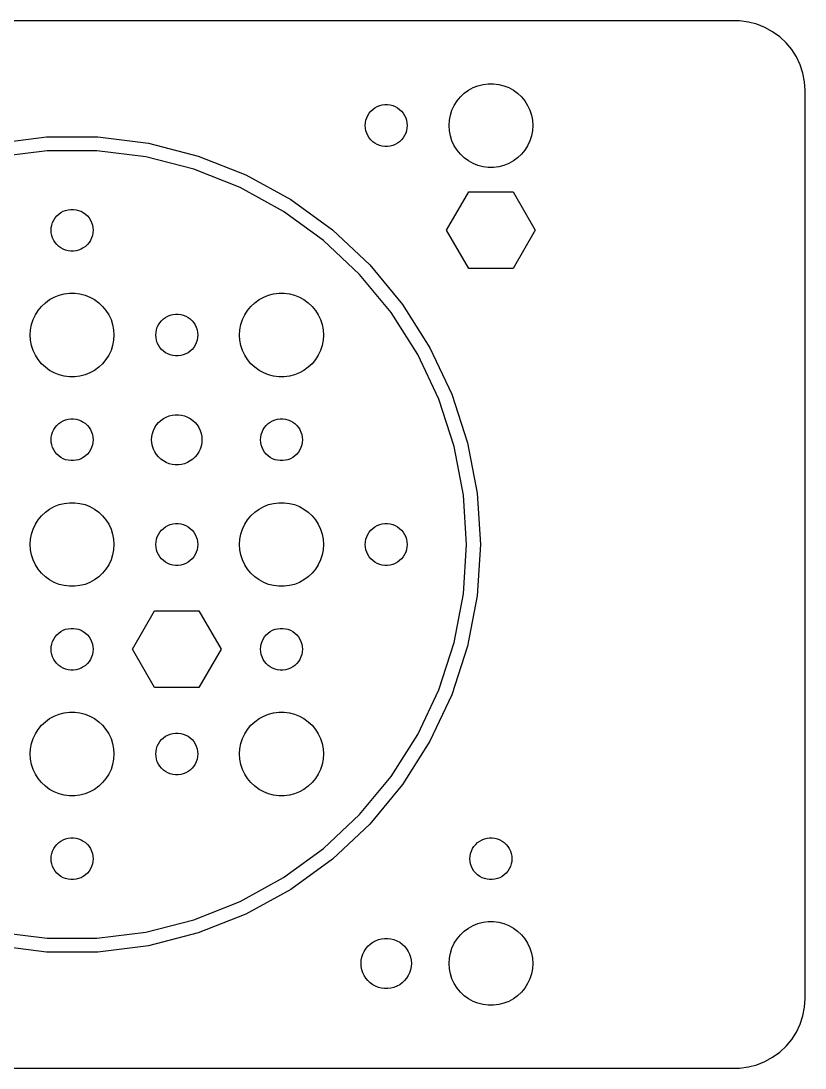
# Model space of a CAD drawing. Header units: metres. Extents: x -52 to 172, y 131 to 289.
# Drawn here: x 116.3 to 172.5, y 214.5 to 289.5 of the extents above; entities that cross this region are included whole.
import ezdxf

# ---------------------------------------------------------------- set-up
doc = ezdxf.new("R2010")
doc.units = ezdxf.units.M

msp = doc.modelspace()

# ---------------------------------------------------------------- linework, layer by layer
for p, q in [((167.814, 289.49), (72.1861, 289.49)), ((168.437, 289.411), (167.814, 289.49)), ((169.045, 289.255), (168.437, 289.411)), ((169.629, 289.024), (169.045, 289.255)), ((170.179, 288.722), (169.629, 289.024)), ((170.687, 288.353), (170.179, 288.722)), ((171.145, 287.923), (170.687, 288.353)), ((171.545, 287.439), (171.145, 287.923)), ((171.882, 286.909), (171.545, 287.439)), ((172.149, 286.341), (171.882, 286.909)), ((172.343, 285.743), (172.149, 286.341)), ((172.461, 285.127), (172.343, 285.743)), ((149.073, 284.853), (149.438, 284.947)), ((149.438, 284.947), (149.812, 284.994)), ((149.812, 284.994), (150.188, 284.994)), ((150.188, 284.994), (150.562, 284.947)), ((150.562, 284.947), (150.927, 284.853)), ((172.5, 284.5), (172.461, 285.127)), ((147.813, 284.054), (148.088, 284.312)), ((148.088, 284.312), (148.393, 284.533)), ((148.393, 284.533), (148.723, 284.714)), ((148.723, 284.714), (149.073, 284.853)), ((150.927, 284.853), (151.277, 284.714)), ((151.277, 284.714), (151.607, 284.533)), ((151.607, 284.533), (151.912, 284.312)), ((151.912, 284.312), (152.187, 284.054)), ((172.5, 219.5), (172.5, 284.5)), ((141.861, 283.357), (142.036, 283.427)), ((142.036, 283.427), (142.219, 283.473)), ((142.219, 283.473), (142.406, 283.497)), ((142.406, 283.497), (142.594, 283.497)), ((142.594, 283.497), (142.781, 283.473)), ((142.781, 283.473), (142.964, 283.427)), ((142.964, 283.427), (143.139, 283.357)), ((147.211, 283.104), (147.371, 283.445)), ((147.371, 283.445), (147.573, 283.763)), ((147.573, 283.763), (147.813, 284.054)), ((152.187, 284.054), (152.427, 283.763)), ((152.427, 283.763), (152.629, 283.445)), ((152.629, 283.445), (152.789, 283.104)), ((141.105, 282.552), (141.186, 282.723)), ((141.186, 282.723), (141.286, 282.882)), ((141.286, 282.882), (141.407, 283.027)), ((141.407, 283.027), (141.544, 283.156)), ((141.544, 283.156), (141.696, 283.266)), ((141.696, 283.266), (141.861, 283.357)), ((143.139, 283.357), (143.304, 283.266)), ((143.304, 283.266), (143.456, 283.156)), ((143.456, 283.156), (143.593, 283.027)), ((143.593, 283.027), (143.714, 282.882)), ((143.714, 282.882), (143.814, 282.723)), ((143.814, 282.723), (143.895, 282.552)), ((147.024, 282.376), (147.094, 282.746)), ((147.094, 282.746), (147.211, 283.104)), ((152.789, 283.104), (152.906, 282.746)), ((152.906, 282.746), (152.976, 282.376)), ((141, 282), (141.012, 282.188)), ((141.012, 281.812), (141, 282)), ((141.012, 282.188), (141.047, 282.373)), ((141.047, 282.373), (141.105, 282.552)), ((143.895, 282.552), (143.953, 282.373)), ((143.953, 282.373), (143.988, 282.188)), ((143.988, 282.188), (144, 282)), ((144, 282), (143.988, 281.812)), ((147, 282), (147.024, 282.376)), ((147.024, 281.624), (147, 282)), ((152.976, 282.376), (153, 282)), ((153, 282), (152.976, 281.624)), ((114.519, 280.732), (118.163, 281.192)), ((118.163, 281.192), (121.837, 281.192)), ((121.837, 281.192), (125.481, 280.732)), ((141.047, 281.627), (141.012, 281.812)), ((141.105, 281.448), (141.047, 281.627)), ((141.186, 281.277), (141.105, 281.448)), ((141.286, 281.118), (141.186, 281.277)), ((143.814, 281.277), (143.714, 281.118)), ((143.895, 281.448), (143.814, 281.277)), ((143.953, 281.627), (143.895, 281.448)), ((143.988, 281.812), (143.953, 281.627)), ((147.094, 281.254), (147.024, 281.624)), ((147.211, 280.896), (147.094, 281.254)), ((152.906, 281.254), (152.789, 280.896)), ((152.976, 281.624), (152.906, 281.254)), ((125.481, 280.732), (129.039, 279.818)), ((141.407, 280.973), (141.286, 281.118)), ((141.544, 280.844), (141.407, 280.973)), ((141.696, 280.734), (141.544, 280.844)), ((141.861, 280.643), (141.696, 280.734)), ((142.036, 280.573), (141.861, 280.643)), ((142.219, 280.527), (142.036, 280.573)), ((142.406, 280.503), (142.219, 280.527)), ((142.594, 280.503), (142.406, 280.503)), ((142.781, 280.527), (142.594, 280.503)), ((142.964, 280.573), (142.781, 280.527)), ((143.139, 280.643), (142.964, 280.573)), ((143.304, 280.734), (143.139, 280.643)), ((143.456, 280.844), (143.304, 280.734)), ((143.593, 280.973), (143.456, 280.844)), ((143.714, 281.118), (143.593, 280.973)), ((147.371, 280.555), (147.211, 280.896)), ((147.573, 280.237), (147.371, 280.555)), ((152.629, 280.555), (152.427, 280.237)), ((152.789, 280.896), (152.629, 280.555)), ((118.226, 280.194), (114.706, 279.75)), ((121.774, 280.194), (118.226, 280.194)), ((125.294, 279.75), (121.774, 280.194)), ((128.73, 278.867), (125.294, 279.75)), ((129.039, 279.818), (132.454, 278.466)), ((147.813, 279.946), (147.573, 280.237)), ((148.088, 279.688), (147.813, 279.946)), ((148.393, 279.467), (148.088, 279.688)), ((151.912, 279.688), (151.607, 279.467)), ((152.187, 279.946), (151.912, 279.688)), ((152.427, 280.237), (152.187, 279.946)), ((148.723, 279.286), (148.393, 279.467)), ((149.073, 279.147), (148.723, 279.286)), ((149.438, 279.053), (149.073, 279.147)), ((149.812, 279.006), (149.438, 279.053)), ((150.188, 279.006), (149.812, 279.006)), ((150.562, 279.053), (150.188, 279.006)), ((150.927, 279.147), (150.562, 279.053)), ((151.277, 279.286), (150.927, 279.147)), ((151.607, 279.467), (151.277, 279.286)), ((132.028, 277.561), (128.73, 278.867)), ((132.454, 278.466), (135.673, 276.697)), ((135.137, 275.852), (132.028, 277.561)), ((135.673, 276.697), (138.645, 274.538)), ((146.827, 274.5), (148.413, 277.248)), ((148.413, 277.248), (151.587, 277.248)), ((151.587, 277.248), (153.173, 274.5)), ((119.361, 275.857), (119.536, 275.927)), ((119.536, 275.927), (119.719, 275.973)), ((119.719, 275.973), (119.906, 275.997)), ((119.906, 275.997), (120.094, 275.997)), ((120.094, 275.997), (120.281, 275.973)), ((120.281, 275.973), (120.464, 275.927)), ((120.464, 275.927), (120.639, 275.857)), ((118.605, 275.052), (118.686, 275.223)), ((118.686, 275.223), (118.786, 275.382)), ((118.786, 275.382), (118.907, 275.527)), ((118.907, 275.527), (119.044, 275.656)), ((119.044, 275.656), (119.196, 275.766)), ((119.196, 275.766), (119.361, 275.857)), ((120.639, 275.857), (120.804, 275.766)), ((120.804, 275.766), (120.956, 275.656)), ((120.956, 275.656), (121.093, 275.527)), ((121.093, 275.527), (121.214, 275.382)), ((121.214, 275.382), (121.314, 275.223)), ((121.314, 275.223), (121.395, 275.052)), ((138.007, 273.767), (135.137, 275.852)), ((118.5, 274.5), (118.512, 274.688)), ((118.512, 274.312), (118.5, 274.5)), ((118.512, 274.688), (118.547, 274.873)), ((118.547, 274.873), (118.605, 275.052)), ((121.395, 275.052), (121.453, 274.873)), ((121.453, 274.873), (121.488, 274.688)), ((121.488, 274.688), (121.5, 274.5)), ((121.5, 274.5), (121.488, 274.312)), ((138.645, 274.538), (141.322, 272.023)), ((148.413, 271.752), (146.827, 274.5)), ((153.173, 274.5), (151.587, 271.752)), ((118.547, 274.127), (118.512, 274.312)), ((118.605, 273.948), (118.547, 274.127)), ((118.686, 273.777), (118.605, 273.948)), ((118.786, 273.618), (118.686, 273.777)), ((121.314, 273.777), (121.214, 273.618)), ((121.395, 273.948), (121.314, 273.777)), ((121.453, 274.127), (121.395, 273.948)), ((121.488, 274.312), (121.453, 274.127)), ((140.593, 271.338), (138.007, 273.767)), ((118.907, 273.473), (118.786, 273.618)), ((119.044, 273.344), (118.907, 273.473)), ((119.196, 273.234), (119.044, 273.344)), ((119.361, 273.143), (119.196, 273.234)), ((119.536, 273.073), (119.361, 273.143)), ((119.719, 273.027), (119.536, 273.073)), ((119.906, 273.003), (119.719, 273.027)), ((120.094, 273.003), (119.906, 273.003)), ((120.281, 273.027), (120.094, 273.003)), ((120.464, 273.073), (120.281, 273.027)), ((120.639, 273.143), (120.464, 273.073)), ((120.804, 273.234), (120.639, 273.143)), ((120.956, 273.344), (120.804, 273.234)), ((121.093, 273.473), (120.956, 273.344)), ((121.214, 273.618), (121.093, 273.473)), ((141.322, 272.023), (143.664, 269.193)), ((151.587, 271.752), (148.413, 271.752)), ((142.855, 268.605), (140.593, 271.338)), ((119.073, 269.853), (119.438, 269.947)), ((119.438, 269.947), (119.812, 269.994)), ((119.812, 269.994), (120.188, 269.994)), ((120.188, 269.994), (120.562, 269.947)), ((120.562, 269.947), (120.927, 269.853)), ((134.073, 269.853), (134.438, 269.947)), ((134.438, 269.947), (134.812, 269.994)), ((134.812, 269.994), (135.188, 269.994)), ((135.188, 269.994), (135.562, 269.947)), ((135.562, 269.947), (135.927, 269.853)), ((117.813, 269.054), (118.088, 269.312)), ((118.088, 269.312), (118.393, 269.533)), ((118.393, 269.533), (118.723, 269.714)), ((118.723, 269.714), (119.073, 269.853)), ((120.927, 269.853), (121.277, 269.714)), ((121.277, 269.714), (121.607, 269.533)), ((121.607, 269.533), (121.912, 269.312)), ((121.912, 269.312), (122.187, 269.054)), ((132.813, 269.054), (133.088, 269.312)), ((133.088, 269.312), (133.393, 269.533)), ((133.393, 269.533), (133.723, 269.714)), ((133.723, 269.714), (134.073, 269.853)), ((135.927, 269.853), (136.277, 269.714)), ((136.277, 269.714), (136.607, 269.533)), ((136.607, 269.533), (136.912, 269.312)), ((136.912, 269.312), (137.187, 269.054)), ((143.664, 269.193), (145.632, 266.091)), ((117.211, 268.104), (117.371, 268.445)), ((117.371, 268.445), (117.573, 268.763)), ((117.573, 268.763), (117.813, 269.054)), ((122.187, 269.054), (122.427, 268.763)), ((122.427, 268.763), (122.629, 268.445)), ((122.629, 268.445), (122.789, 268.104)), ((127.036, 268.427), (127.219, 268.473)), ((127.219, 268.473), (127.406, 268.497)), ((127.406, 268.497), (127.594, 268.497)), ((127.594, 268.497), (127.781, 268.473)), ((127.781, 268.473), (127.964, 268.427)), ((132.211, 268.104), (132.371, 268.445)), ((132.371, 268.445), (132.573, 268.763)), ((132.573, 268.763), (132.813, 269.054)), ((137.187, 269.054), (137.427, 268.763)), ((137.427, 268.763), (137.629, 268.445)), ((137.629, 268.445), (137.789, 268.104)), ((144.756, 265.61), (142.855, 268.605)), ((117.024, 267.376), (117.094, 267.746)), ((117.094, 267.746), (117.211, 268.104)), ((122.789, 268.104), (122.906, 267.746)), ((122.906, 267.746), (122.976, 267.376)), ((126.105, 267.552), (126.186, 267.723)), ((126.186, 267.723), (126.286, 267.882)), ((126.286, 267.882), (126.407, 268.027)), ((126.407, 268.027), (126.544, 268.156)), ((126.544, 268.156), (126.696, 268.266)), ((126.696, 268.266), (126.861, 268.357)), ((126.861, 268.357), (127.036, 268.427)), ((127.964, 268.427), (128.139, 268.357)), ((128.139, 268.357), (128.304, 268.266)), ((128.304, 268.266), (128.456, 268.156)), ((128.456, 268.156), (128.593, 268.027)), ((128.593, 268.027), (128.714, 267.882)), ((128.714, 267.882), (128.814, 267.723)), ((128.814, 267.723), (128.895, 267.552)), ((132.024, 267.376), (132.094, 267.746)), ((132.094, 267.746), (132.211, 268.104)), ((137.789, 268.104), (137.906, 267.746)), ((137.906, 267.746), (137.976, 267.376)), ((117, 267), (117.024, 267.376)), ((117.024, 266.624), (117, 267)), ((122.976, 267.376), (123, 267)), ((123, 267), (122.976, 266.624)), ((126, 267), (126.012, 267.188)), ((126.012, 266.812), (126, 267)), ((126.012, 267.188), (126.047, 267.373)), ((126.047, 267.373), (126.105, 267.552)), ((128.895, 267.552), (128.953, 267.373)), ((128.953, 267.373), (128.988, 267.188)), ((128.988, 267.188), (129, 267)), ((129, 267), (128.988, 266.812)), ((132, 267), (132.024, 267.376)), ((132.024, 266.624), (132, 267)), ((137.976, 267.376), (138, 267)), ((138, 267), (137.976, 266.624)), ((117.094, 266.254), (117.024, 266.624)), ((117.211, 265.896), (117.094, 266.254)), ((122.906, 266.254), (122.789, 265.896)), ((122.976, 266.624), (122.906, 266.254)), ((126.047, 266.627), (126.012, 266.812)), ((126.105, 266.448), (126.047, 266.627)), ((126.186, 266.277), (126.105, 266.448)), ((126.286, 266.118), (126.186, 266.277)), ((128.814, 266.277), (128.714, 266.118)), ((128.895, 266.448), (128.814, 266.277)), ((128.953, 266.627), (128.895, 266.448)), ((128.988, 266.812), (128.953, 266.627)), ((132.094, 266.254), (132.024, 266.624)), ((132.211, 265.896), (132.094, 266.254)), ((137.906, 266.254), (137.789, 265.896)), ((137.976, 266.624), (137.906, 266.254)), ((117.371, 265.555), (117.211, 265.896)), ((117.573, 265.237), (117.371, 265.555)), ((122.629, 265.555), (122.427, 265.237)), ((122.789, 265.896), (122.629, 265.555)), ((126.407, 265.973), (126.286, 266.118)), ((126.544, 265.844), (126.407, 265.973)), ((126.696, 265.734), (126.544, 265.844)), ((126.861, 265.643), (126.696, 265.734)), ((127.036, 265.573), (126.861, 265.643)), ((127.219, 265.527), (127.036, 265.573)), ((127.406, 265.503), (127.219, 265.527)), ((127.594, 265.503), (127.406, 265.503)), ((127.781, 265.527), (127.594, 265.503)), ((127.964, 265.573), (127.781, 265.527)), ((128.139, 265.643), (127.964, 265.573)), ((128.304, 265.734), (128.139, 265.643)), ((128.456, 265.844), (128.304, 265.734)), ((128.593, 265.973), (128.456, 265.844)), ((128.714, 266.118), (128.593, 265.973)), ((132.371, 265.555), (132.211, 265.896)), ((132.573, 265.237), (132.371, 265.555)), ((137.629, 265.555), (137.427, 265.237)), ((137.789, 265.896), (137.629, 265.555)), ((146.266, 262.4), (144.756, 265.61)), ((145.632, 266.091), (147.196, 262.768)), ((117.813, 264.946), (117.573, 265.237)), ((118.088, 264.688), (117.813, 264.946)), ((118.393, 264.467), (118.088, 264.688)), ((121.912, 264.688), (121.607, 264.467)), ((122.187, 264.946), (121.912, 264.688)), ((122.427, 265.237), (122.187, 264.946)), ((132.813, 264.946), (132.573, 265.237)), ((133.088, 264.688), (132.813, 264.946)), ((133.393, 264.467), (133.088, 264.688)), ((136.912, 264.688), (136.607, 264.467)), ((137.187, 264.946), (136.912, 264.688)), ((137.427, 265.237), (137.187, 264.946)), ((118.723, 264.286), (118.393, 264.467)), ((119.073, 264.147), (118.723, 264.286)), ((119.438, 264.053), (119.073, 264.147)), ((119.812, 264.006), (119.438, 264.053)), ((120.188, 264.006), (119.812, 264.006)), ((120.562, 264.053), (120.188, 264.006)), ((120.927, 264.147), (120.562, 264.053)), ((121.277, 264.286), (120.927, 264.147)), ((121.607, 264.467), (121.277, 264.286)), ((133.723, 264.286), (133.393, 264.467)), ((134.073, 264.147), (133.723, 264.286)), ((134.438, 264.053), (134.073, 264.147)), ((134.812, 264.006), (134.438, 264.053)), ((135.188, 264.006), (134.812, 264.006)), ((135.562, 264.053), (135.188, 264.006)), ((135.927, 264.147), (135.562, 264.053)), ((136.277, 264.286), (135.927, 264.147)), ((136.607, 264.467), (136.277, 264.286)), ((147.196, 262.768), (148.331, 259.274)), ((147.362, 259.025), (146.266, 262.4)), ((119.536, 260.927), (119.719, 260.973)), ((119.719, 260.973), (119.906, 260.997)), ((119.906, 260.997), (120.094, 260.997)), ((120.094, 260.997), (120.281, 260.973)), ((120.281, 260.973), (120.464, 260.927)), ((126.353, 260.887), (126.536, 261.02)), ((126.536, 261.02), (126.734, 261.129)), ((126.734, 261.129), (126.944, 261.212)), ((126.944, 261.212), (127.163, 261.268)), ((127.163, 261.268), (127.387, 261.296)), ((127.387, 261.296), (127.613, 261.296)), ((127.613, 261.296), (127.837, 261.268)), ((127.837, 261.268), (128.056, 261.212)), ((128.056, 261.212), (128.266, 261.129)), ((128.266, 261.129), (128.464, 261.02)), ((128.464, 261.02), (128.647, 260.887)), ((134.536, 260.927), (134.719, 260.973)), ((134.719, 260.973), (134.906, 260.997)), ((134.906, 260.997), (135.094, 260.997)), ((135.094, 260.997), (135.281, 260.973)), ((135.281, 260.973), (135.464, 260.927)), ((118.605, 260.052), (118.686, 260.223)), ((118.686, 260.223), (118.786, 260.382)), ((118.786, 260.382), (118.907, 260.527)), ((118.907, 260.527), (119.044, 260.656)), ((119.044, 260.656), (119.196, 260.766)), ((119.196, 260.766), (119.361, 260.857)), ((119.361, 260.857), (119.536, 260.927)), ((120.464, 260.927), (120.639, 260.857)), ((120.639, 260.857), (120.804, 260.766)), ((120.804, 260.766), (120.956, 260.656)), ((120.956, 260.656), (121.093, 260.527)), ((121.093, 260.527), (121.214, 260.382)), ((121.214, 260.382), (121.314, 260.223)), ((121.314, 260.223), (121.395, 260.052)), ((125.826, 260.163), (125.923, 260.367)), ((125.923, 260.367), (126.044, 260.558)), ((126.044, 260.558), (126.188, 260.732)), ((126.188, 260.732), (126.353, 260.887)), ((128.647, 260.887), (128.812, 260.732)), ((128.812, 260.732), (128.956, 260.558)), ((128.956, 260.558), (129.077, 260.367)), ((129.077, 260.367), (129.174, 260.163)), ((133.605, 260.052), (133.686, 260.223)), ((133.686, 260.223), (133.786, 260.382)), ((133.786, 260.382), (133.907, 260.527)), ((133.907, 260.527), (134.044, 260.656)), ((134.044, 260.656), (134.196, 260.766)), ((134.196, 260.766), (134.361, 260.857)), ((134.361, 260.857), (134.536, 260.927)), ((135.464, 260.927), (135.639, 260.857)), ((135.639, 260.857), (135.804, 260.766)), ((135.804, 260.766), (135.956, 260.656)), ((135.956, 260.656), (136.093, 260.527)), ((136.093, 260.527), (136.214, 260.382)), ((136.214, 260.382), (136.314, 260.223)), ((136.314, 260.223), (136.395, 260.052)), ((118.5, 259.5), (118.512, 259.688)), ((118.512, 259.312), (118.5, 259.5)), ((118.512, 259.688), (118.547, 259.873)), ((118.547, 259.873), (118.605, 260.052)), ((121.395, 260.052), (121.453, 259.873)), ((121.453, 259.873), (121.488, 259.688)), ((121.488, 259.688), (121.5, 259.5)), ((121.5, 259.5), (121.488, 259.312)), ((125.7, 259.5), (125.714, 259.726)), ((125.714, 259.274), (125.7, 259.5)), ((125.714, 259.726), (125.757, 259.948)), ((125.757, 259.948), (125.826, 260.163)), ((129.174, 260.163), (129.243, 259.948)), ((129.243, 259.948), (129.286, 259.726)), ((129.286, 259.726), (129.3, 259.5)), ((129.3, 259.5), (129.286, 259.274)), ((133.5, 259.5), (133.512, 259.688)), ((133.512, 259.312), (133.5, 259.5)), ((133.512, 259.688), (133.547, 259.873)), ((133.547, 259.873), (133.605, 260.052)), ((136.395, 260.052), (136.453, 259.873)), ((136.453, 259.873), (136.488, 259.688)), ((136.488, 259.688), (136.5, 259.5)), ((136.5, 259.5), (136.488, 259.312)), ((118.547, 259.127), (118.512, 259.312)), ((118.605, 258.948), (118.547, 259.127)), ((118.686, 258.777), (118.605, 258.948)), ((118.786, 258.618), (118.686, 258.777)), ((121.314, 258.777), (121.214, 258.618)), ((121.395, 258.948), (121.314, 258.777)), ((121.453, 259.127), (121.395, 258.948)), ((121.488, 259.312), (121.453, 259.127)), ((125.757, 259.052), (125.714, 259.274)), ((125.826, 258.837), (125.757, 259.052)), ((125.923, 258.633), (125.826, 258.837)), ((129.174, 258.837), (129.077, 258.633)), ((129.243, 259.052), (129.174, 258.837)), ((129.286, 259.274), (129.243, 259.052)), ((133.547, 259.127), (133.512, 259.312)), ((133.605, 258.948), (133.547, 259.127)), ((133.686, 258.777), (133.605, 258.948)), ((133.786, 258.618), (133.686, 258.777)), ((136.314, 258.777), (136.214, 258.618)), ((136.395, 258.948), (136.314, 258.777)), ((136.453, 259.127), (136.395, 258.948)), ((136.488, 259.312), (136.453, 259.127)), ((148.027, 255.541), (147.362, 259.025)), ((148.331, 259.274), (149.019, 255.666)), ((118.907, 258.473), (118.786, 258.618)), ((119.044, 258.344), (118.907, 258.473)), ((119.196, 258.234), (119.044, 258.344)), ((119.361, 258.143), (119.196, 258.234)), ((119.536, 258.073), (119.361, 258.143)), ((119.719, 258.027), (119.536, 258.073)), ((119.906, 258.003), (119.719, 258.027)), ((120.094, 258.003), (119.906, 258.003)), ((120.281, 258.027), (120.094, 258.003)), ((120.464, 258.073), (120.281, 258.027)), ((120.639, 258.143), (120.464, 258.073)), ((120.804, 258.234), (120.639, 258.143)), ((120.956, 258.344), (120.804, 258.234)), ((121.093, 258.473), (120.956, 258.344)), ((121.214, 258.618), (121.093, 258.473)), ((126.044, 258.442), (125.923, 258.633)), ((126.188, 258.268), (126.044, 258.442)), ((126.353, 258.113), (126.188, 258.268)), ((126.536, 257.98), (126.353, 258.113)), ((126.734, 257.871), (126.536, 257.98)), ((128.464, 257.98), (128.266, 257.871)), ((128.647, 258.113), (128.464, 257.98)), ((128.812, 258.268), (128.647, 258.113)), ((128.956, 258.442), (128.812, 258.268)), ((129.077, 258.633), (128.956, 258.442)), ((133.907, 258.473), (133.786, 258.618)), ((134.044, 258.344), (133.907, 258.473)), ((134.196, 258.234), (134.044, 258.344)), ((134.361, 258.143), (134.196, 258.234)), ((134.536, 258.073), (134.361, 258.143)), ((134.719, 258.027), (134.536, 258.073)), ((134.906, 258.003), (134.719, 258.027)), ((135.094, 258.003), (134.906, 258.003)), ((135.281, 258.027), (135.094, 258.003)), ((135.464, 258.073), (135.281, 258.027)), ((135.639, 258.143), (135.464, 258.073)), ((135.804, 258.234), (135.639, 258.143)), ((135.956, 258.344), (135.804, 258.234)), ((136.093, 258.473), (135.956, 258.344)), ((136.214, 258.618), (136.093, 258.473)), ((126.944, 257.788), (126.734, 257.871)), ((127.163, 257.732), (126.944, 257.788)), ((127.387, 257.704), (127.163, 257.732)), ((127.613, 257.704), (127.387, 257.704)), ((127.837, 257.732), (127.613, 257.704)), ((128.056, 257.788), (127.837, 257.732)), ((128.266, 257.871), (128.056, 257.788)), ((119.073, 254.853), (119.438, 254.947)), ((119.438, 254.947), (119.812, 254.994)), ((119.812, 254.994), (120.188, 254.994)), ((120.188, 254.994), (120.562, 254.947)), ((120.562, 254.947), (120.927, 254.853)), ((134.073, 254.853), (134.438, 254.947)), ((134.438, 254.947), (134.812, 254.994)), ((134.812, 254.994), (135.188, 254.994)), ((135.188, 254.994), (135.562, 254.947)), ((135.562, 254.947), (135.927, 254.853)), ((148.25, 252), (148.027, 255.541)), ((149.019, 255.666), (149.25, 252)), ((117.813, 254.054), (118.088, 254.312)), ((118.088, 254.312), (118.393, 254.533)), ((118.393, 254.533), (118.723, 254.714)), ((118.723, 254.714), (119.073, 254.853)), ((120.927, 254.853), (121.277, 254.714)), ((121.277, 254.714), (121.607, 254.533)), ((121.607, 254.533), (121.912, 254.312)), ((121.912, 254.312), (122.187, 254.054)), ((132.813, 254.054), (133.088, 254.312)), ((133.088, 254.312), (133.393, 254.533)), ((133.393, 254.533), (133.723, 254.714)), ((133.723, 254.714), (134.073, 254.853)), ((135.927, 254.853), (136.277, 254.714)), ((136.277, 254.714), (136.607, 254.533)), ((136.607, 254.533), (136.912, 254.312)), ((136.912, 254.312), (137.187, 254.054)), ((117.211, 253.104), (117.371, 253.445)), ((117.371, 253.445), (117.573, 253.763)), ((117.573, 253.763), (117.813, 254.054)), ((122.187, 254.054), (122.427, 253.763)), ((122.427, 253.763), (122.629, 253.445)), ((122.629, 253.445), (122.789, 253.104)), ((127.036, 253.427), (127.219, 253.473)), ((127.219, 253.473), (127.406, 253.497)), ((127.406, 253.497), (127.594, 253.497)), ((127.594, 253.497), (127.781, 253.473)), ((127.781, 253.473), (127.964, 253.427)), ((132.211, 253.104), (132.371, 253.445)), ((132.371, 253.445), (132.573, 253.763)), ((132.573, 253.763), (132.813, 254.054)), ((137.187, 254.054), (137.427, 253.763)), ((137.427, 253.763), (137.629, 253.445)), ((137.629, 253.445), (137.789, 253.104)), ((142.036, 253.427), (142.219, 253.473)), ((142.219, 253.473), (142.406, 253.497)), ((142.406, 253.497), (142.594, 253.497)), ((142.594, 253.497), (142.781, 253.473)), ((142.781, 253.473), (142.964, 253.427)), ((117.024, 252.376), (117.094, 252.746)), ((117.094, 252.746), (117.211, 253.104)), ((122.789, 253.104), (122.906, 252.746)), ((122.906, 252.746), (122.976, 252.376)), ((126.105, 252.552), (126.186, 252.723)), ((126.186, 252.723), (126.286, 252.882)), ((126.286, 252.882), (126.407, 253.027)), ((126.407, 253.027), (126.544, 253.156)), ((126.544, 253.156), (126.696, 253.266)), ((126.696, 253.266), (126.861, 253.357)), ((126.861, 253.357), (127.036, 253.427)), ((127.964, 253.427), (128.139, 253.357)), ((128.139, 253.357), (128.304, 253.266)), ((128.304, 253.266), (128.456, 253.156)), ((128.456, 253.156), (128.593, 253.027)), ((128.593, 253.027), (128.714, 252.882)), ((128.714, 252.882), (128.814, 252.723)), ((128.814, 252.723), (128.895, 252.552)), ((132.024, 252.376), (132.094, 252.746)), ((132.094, 252.746), (132.211, 253.104)), ((137.789, 253.104), (137.906, 252.746)), ((137.906, 252.746), (137.976, 252.376)), ((141.105, 252.552), (141.186, 252.723)), ((141.186, 252.723), (141.286, 252.882)), ((141.286, 252.882), (141.407, 253.027)), ((141.407, 253.027), (141.544, 253.156)), ((141.544, 253.156), (141.696, 253.266)), ((141.696, 253.266), (141.861, 253.357)), ((141.861, 253.357), (142.036, 253.427)), ((142.964, 253.427), (143.139, 253.357)), ((143.139, 253.357), (143.304, 253.266)), ((143.304, 253.266), (143.456, 253.156)), ((143.456, 253.156), (143.593, 253.027)), ((143.593, 253.027), (143.714, 252.882)), ((143.714, 252.882), (143.814, 252.723)), ((143.814, 252.723), (143.895, 252.552)), ((117, 252), (117.024, 252.376)), ((117.024, 251.624), (117, 252)), ((122.976, 252.376), (123, 252)), ((123, 252), (122.976, 251.624)), ((126, 252), (126.012, 252.188)), ((126.012, 251.812), (126, 252)), ((126.012, 252.188), (126.047, 252.373)), ((126.047, 252.373), (126.105, 252.552)), ((128.895, 252.552), (128.953, 252.373)), ((128.953, 252.373), (128.988, 252.188)), ((128.988, 252.188), (129, 252)), ((129, 252), (128.988, 251.812)), ((132, 252), (132.024, 252.376)), ((132.024, 251.624), (132, 252)), ((137.976, 252.376), (138, 252)), ((138, 252), (137.976, 251.624)), ((141, 252), (141.012, 252.188)), ((141.012, 251.812), (141, 252)), ((141.012, 252.188), (141.047, 252.373)), ((141.047, 252.373), (141.105, 252.552)), ((143.895, 252.552), (143.953, 252.373)), ((143.953, 252.373), (143.988, 252.188)), ((143.988, 252.188), (144, 252)), ((144, 252), (143.988, 251.812)), ((148.027, 248.459), (148.25, 252)), ((149.25, 252), (149.019, 248.334)), ((117.094, 251.254), (117.024, 251.624)), ((117.211, 250.896), (117.094, 251.254)), ((122.906, 251.254), (122.789, 250.896)), ((122.976, 251.624), (122.906, 251.254)), ((126.047, 251.627), (126.012, 251.812)), ((126.105, 251.448), (126.047, 251.627)), ((126.186, 251.277), (126.105, 251.448)), ((126.286, 251.118), (126.186, 251.277)), ((128.814, 251.277), (128.714, 251.118)), ((128.895, 251.448), (128.814, 251.277)), ((128.953, 251.627), (128.895, 251.448)), ((128.988, 251.812), (128.953, 251.627)), ((132.094, 251.254), (132.024, 251.624)), ((132.211, 250.896), (132.094, 251.254)), ((137.906, 251.254), (137.789, 250.896)), ((137.976, 251.624), (137.906, 251.254)), ((141.047, 251.627), (141.012, 251.812)), ((141.105, 251.448), (141.047, 251.627)), ((141.186, 251.277), (141.105, 251.448)), ((141.286, 251.118), (141.186, 251.277)), ((143.814, 251.277), (143.714, 251.118)), ((143.895, 251.448), (143.814, 251.277)), ((143.953, 251.627), (143.895, 251.448)), ((143.988, 251.812), (143.953, 251.627)), ((117.371, 250.555), (117.211, 250.896)), ((117.573, 250.237), (117.371, 250.555)), ((122.629, 250.555), (122.427, 250.237)), ((122.789, 250.896), (122.629, 250.555)), ((126.407, 250.973), (126.286, 251.118)), ((126.544, 250.844), (126.407, 250.973)), ((126.696, 250.734), (126.544, 250.844)), ((126.861, 250.643), (126.696, 250.734)), ((127.036, 250.573), (126.861, 250.643)), ((127.219, 250.527), (127.036, 250.573)), ((127.406, 250.503), (127.219, 250.527)), ((127.594, 250.503), (127.406, 250.503)), ((127.781, 250.527), (127.594, 250.503)), ((127.964, 250.573), (127.781, 250.527)), ((128.139, 250.643), (127.964, 250.573)), ((128.304, 250.734), (128.139, 250.643)), ((128.456, 250.844), (128.304, 250.734)), ((128.593, 250.973), (128.456, 250.844)), ((128.714, 251.118), (128.593, 250.973)), ((132.371, 250.555), (132.211, 250.896)), ((132.573, 250.237), (132.371, 250.555)), ((137.629, 250.555), (137.427, 250.237)), ((137.789, 250.896), (137.629, 250.555)), ((141.407, 250.973), (141.286, 251.118)), ((141.544, 250.844), (141.407, 250.973)), ((141.696, 250.734), (141.544, 250.844)), ((141.861, 250.643), (141.696, 250.734)), ((142.036, 250.573), (141.861, 250.643)), ((142.219, 250.527), (142.036, 250.573)), ((142.406, 250.503), (142.219, 250.527)), ((142.594, 250.503), (142.406, 250.503)), ((142.781, 250.527), (142.594, 250.503)), ((142.964, 250.573), (142.781, 250.527)), ((143.139, 250.643), (142.964, 250.573)), ((143.304, 250.734), (143.139, 250.643)), ((143.456, 250.844), (143.304, 250.734)), ((143.593, 250.973), (143.456, 250.844)), ((143.714, 251.118), (143.593, 250.973)), ((117.813, 249.946), (117.573, 250.237)), ((118.088, 249.688), (117.813, 249.946)), ((118.393, 249.467), (118.088, 249.688)), ((121.912, 249.688), (121.607, 249.467)), ((122.187, 249.946), (121.912, 249.688)), ((122.427, 250.237), (122.187, 249.946)), ((132.813, 249.946), (132.573, 250.237)), ((133.088, 249.688), (132.813, 249.946)), ((133.393, 249.467), (133.088, 249.688)), ((136.912, 249.688), (136.607, 249.467)), ((137.187, 249.946), (136.912, 249.688)), ((137.427, 250.237), (137.187, 249.946)), ((118.723, 249.286), (118.393, 249.467)), ((119.073, 249.147), (118.723, 249.286)), ((119.438, 249.053), (119.073, 249.147)), ((119.812, 249.006), (119.438, 249.053)), ((120.188, 249.006), (119.812, 249.006)), ((120.562, 249.053), (120.188, 249.006)), ((120.927, 249.147), (120.562, 249.053)), ((121.277, 249.286), (120.927, 249.147)), ((121.607, 249.467), (121.277, 249.286)), ((133.723, 249.286), (133.393, 249.467)), ((134.073, 249.147), (133.723, 249.286)), ((134.438, 249.053), (134.073, 249.147)), ((134.812, 249.006), (134.438, 249.053)), ((135.188, 249.006), (134.812, 249.006)), ((135.562, 249.053), (135.188, 249.006)), ((135.927, 249.147), (135.562, 249.053)), ((136.277, 249.286), (135.927, 249.147)), ((136.607, 249.467), (136.277, 249.286)), ((147.362, 244.975), (148.027, 248.459)), ((149.019, 248.334), (148.331, 244.726)), ((124.327, 244.5), (125.913, 247.248)), ((125.913, 247.248), (129.087, 247.248)), ((129.087, 247.248), (130.673, 244.5)), ((119.536, 245.927), (119.719, 245.973)), ((119.719, 245.973), (119.906, 245.997)), ((119.906, 245.997), (120.094, 245.997)), ((120.094, 245.997), (120.281, 245.973)), ((120.281, 245.973), (120.464, 245.927)), ((134.536, 245.927), (134.719, 245.973)), ((134.719, 245.973), (134.906, 245.997)), ((134.906, 245.997), (135.094, 245.997)), ((135.094, 245.997), (135.281, 245.973)), ((135.281, 245.973), (135.464, 245.927)), ((118.605, 245.052), (118.686, 245.223)), ((118.686, 245.223), (118.786, 245.382)), ((118.786, 245.382), (118.907, 245.527)), ((118.907, 245.527), (119.044, 245.656)), ((119.044, 245.656), (119.196, 245.766)), ((119.196, 245.766), (119.361, 245.857)), ((119.361, 245.857), (119.536, 245.927)), ((120.464, 245.927), (120.639, 245.857)), ((120.639, 245.857), (120.804, 245.766)), ((120.804, 245.766), (120.956, 245.656)), ((120.956, 245.656), (121.093, 245.527)), ((121.093, 245.527), (121.214, 245.382)), ((121.214, 245.382), (121.314, 245.223)), ((121.314, 245.223), (121.395, 245.052)), ((133.605, 245.052), (133.686, 245.223)), ((133.686, 245.223), (133.786, 245.382)), ((133.786, 245.382), (133.907, 245.527)), ((133.907, 245.527), (134.044, 245.656)), ((134.044, 245.656), (134.196, 245.766)), ((134.196, 245.766), (134.361, 245.857)), ((134.361, 245.857), (134.536, 245.927)), ((135.464, 245.927), (135.639, 245.857)), ((135.639, 245.857), (135.804, 245.766)), ((135.804, 245.766), (135.956, 245.656)), ((135.956, 245.656), (136.093, 245.527)), ((136.093, 245.527), (136.214, 245.382)), ((136.214, 245.382), (136.314, 245.223)), ((136.314, 245.223), (136.395, 245.052)), ((118.5, 244.5), (118.512, 244.688)), ((118.512, 244.312), (118.5, 244.5)), ((118.512, 244.688), (118.547, 244.873)), ((118.547, 244.873), (118.605, 245.052)), ((121.395, 245.052), (121.453, 244.873)), ((121.453, 244.873), (121.488, 244.688)), ((121.488, 244.688), (121.5, 244.5)), ((121.5, 244.5), (121.488, 244.312)), ((125.913, 241.752), (124.327, 244.5)), ((130.673, 244.5), (129.087, 241.752)), ((133.5, 244.5), (133.512, 244.688)), ((133.512, 244.312), (133.5, 244.5)), ((133.512, 244.688), (133.547, 244.873)), ((133.547, 244.873), (133.605, 245.052)), ((136.395, 245.052), (136.453, 244.873)), ((136.453, 244.873), (136.488, 244.688)), ((136.488, 244.688), (136.5, 244.5)), ((136.5, 244.5), (136.488, 244.312)), ((146.266, 241.6), (147.362, 244.975)), ((148.331, 244.726), (147.196, 241.232)), ((118.547, 244.127), (118.512, 244.312)), ((118.605, 243.948), (118.547, 244.127)), ((118.686, 243.777), (118.605, 243.948)), ((118.786, 243.618), (118.686, 243.777)), ((121.314, 243.777), (121.214, 243.618)), ((121.395, 243.948), (121.314, 243.777)), ((121.453, 244.127), (121.395, 243.948)), ((121.488, 244.312), (121.453, 244.127)), ((133.547, 244.127), (133.512, 244.312)), ((133.605, 243.948), (133.547, 244.127)), ((133.686, 243.777), (133.605, 243.948)), ((133.786, 243.618), (133.686, 243.777)), ((136.314, 243.777), (136.214, 243.618)), ((136.395, 243.948), (136.314, 243.777)), ((136.453, 244.127), (136.395, 243.948)), ((136.488, 244.312), (136.453, 244.127)), ((118.907, 243.473), (118.786, 243.618)), ((119.044, 243.344), (118.907, 243.473)), ((119.196, 243.234), (119.044, 243.344)), ((119.361, 243.143), (119.196, 243.234)), ((119.536, 243.073), (119.361, 243.143)), ((119.719, 243.027), (119.536, 243.073)), ((119.906, 243.003), (119.719, 243.027)), ((120.094, 243.003), (119.906, 243.003)), ((120.281, 243.027), (120.094, 243.003)), ((120.464, 243.073), (120.281, 243.027)), ((120.639, 243.143), (120.464, 243.073)), ((120.804, 243.234), (120.639, 243.143)), ((120.956, 243.344), (120.804, 243.234)), ((121.093, 243.473), (120.956, 243.344)), ((121.214, 243.618), (121.093, 243.473)), ((133.907, 243.473), (133.786, 243.618)), ((134.044, 243.344), (133.907, 243.473)), ((134.196, 243.234), (134.044, 243.344)), ((134.361, 243.143), (134.196, 243.234)), ((134.536, 243.073), (134.361, 243.143)), ((134.719, 243.027), (134.536, 243.073)), ((134.906, 243.003), (134.719, 243.027)), ((135.094, 243.003), (134.906, 243.003)), ((135.281, 243.027), (135.094, 243.003)), ((135.464, 243.073), (135.281, 243.027)), ((135.639, 243.143), (135.464, 243.073)), ((135.804, 243.234), (135.639, 243.143)), ((135.956, 243.344), (135.804, 243.234)), ((136.093, 243.473), (135.956, 243.344)), ((136.214, 243.618), (136.093, 243.473)), ((129.087, 241.752), (125.913, 241.752)), ((144.756, 238.39), (146.266, 241.6)), ((147.196, 241.232), (145.632, 237.909)), ((119.073, 239.853), (119.438, 239.947)), ((119.438, 239.947), (119.812, 239.994)), ((119.812, 239.994), (120.188, 239.994)), ((120.188, 239.994), (120.562, 239.947)), ((120.562, 239.947), (120.927, 239.853)), ((134.073, 239.853), (134.438, 239.947)), ((134.438, 239.947), (134.812, 239.994)), ((134.812, 239.994), (135.188, 239.994)), ((135.188, 239.994), (135.562, 239.947)), ((135.562, 239.947), (135.927, 239.853)), ((117.813, 239.054), (118.088, 239.312)), ((118.088, 239.312), (118.393, 239.533)), ((118.393, 239.533), (118.723, 239.714)), ((118.723, 239.714), (119.073, 239.853)), ((120.927, 239.853), (121.277, 239.714)), ((121.277, 239.714), (121.607, 239.533)), ((121.607, 239.533), (121.912, 239.312)), ((121.912, 239.312), (122.187, 239.054)), ((132.813, 239.054), (133.088, 239.312)), ((133.088, 239.312), (133.393, 239.533)), ((133.393, 239.533), (133.723, 239.714)), ((133.723, 239.714), (134.073, 239.853)), ((135.927, 239.853), (136.277, 239.714)), ((136.277, 239.714), (136.607, 239.533)), ((136.607, 239.533), (136.912, 239.312)), ((136.912, 239.312), (137.187, 239.054)), ((117.211, 238.104), (117.371, 238.445)), ((117.371, 238.445), (117.573, 238.763)), ((117.573, 238.763), (117.813, 239.054)), ((122.187, 239.054), (122.427, 238.763)), ((122.427, 238.763), (122.629, 238.445)), ((122.629, 238.445), (122.789, 238.104)), ((127.036, 238.427), (127.219, 238.473)), ((127.219, 238.473), (127.406, 238.497)), ((127.406, 238.497), (127.594, 238.497)), ((127.594, 238.497), (127.781, 238.473)), ((127.781, 238.473), (127.964, 238.427)), ((132.211, 238.104), (132.371, 238.445)), ((132.371, 238.445), (132.573, 238.763)), ((132.573, 238.763), (132.813, 239.054)), ((137.187, 239.054), (137.427, 238.763)), ((137.427, 238.763), (137.629, 238.445)), ((137.629, 238.445), (137.789, 238.104)), ((117.024, 237.376), (117.094, 237.746)), ((117.094, 237.746), (117.211, 238.104)), ((122.789, 238.104), (122.906, 237.746)), ((122.906, 237.746), (122.976, 237.376)), ((126.105, 237.552), (126.186, 237.723)), ((126.186, 237.723), (126.286, 237.882)), ((126.286, 237.882), (126.407, 238.027)), ((126.407, 238.027), (126.544, 238.156)), ((126.544, 238.156), (126.696, 238.266)), ((126.696, 238.266), (126.861, 238.357)), ((126.861, 238.357), (127.036, 238.427)), ((127.964, 238.427), (128.139, 238.357)), ((128.139, 238.357), (128.304, 238.266)), ((128.304, 238.266), (128.456, 238.156)), ((128.456, 238.156), (128.593, 238.027)), ((128.593, 238.027), (128.714, 237.882)), ((128.714, 237.882), (128.814, 237.723)), ((128.814, 237.723), (128.895, 237.552)), ((132.024, 237.376), (132.094, 237.746)), ((132.094, 237.746), (132.211, 238.104)), ((137.789, 238.104), (137.906, 237.746)), ((137.906, 237.746), (137.976, 237.376)), ((142.855, 235.395), (144.756, 238.39)), ((145.632, 237.909), (143.664, 234.807)), ((117, 237), (117.024, 237.376)), ((117.024, 236.624), (117, 237)), ((122.976, 237.376), (123, 237)), ((123, 237), (122.976, 236.624)), ((126, 237), (126.012, 237.188)), ((126.012, 236.812), (126, 237)), ((126.012, 237.188), (126.047, 237.373)), ((126.047, 237.373), (126.105, 237.552)), ((128.895, 237.552), (128.953, 237.373)), ((128.953, 237.373), (128.988, 237.188)), ((128.988, 237.188), (129, 237)), ((129, 237), (128.988, 236.812)), ((132, 237), (132.024, 237.376)), ((132.024, 236.624), (132, 237)), ((137.976, 237.376), (138, 237)), ((138, 237), (137.976, 236.624)), ((117.094, 236.254), (117.024, 236.624)), ((117.211, 235.896), (117.094, 236.254)), ((122.906, 236.254), (122.789, 235.896)), ((122.976, 236.624), (122.906, 236.254)), ((126.047, 236.627), (126.012, 236.812)), ((126.105, 236.448), (126.047, 236.627)), ((126.186, 236.277), (126.105, 236.448)), ((126.286, 236.118), (126.186, 236.277)), ((128.814, 236.277), (128.714, 236.118)), ((128.895, 236.448), (128.814, 236.277)), ((128.953, 236.627), (128.895, 236.448)), ((128.988, 236.812), (128.953, 236.627)), ((132.094, 236.254), (132.024, 236.624)), ((132.211, 235.896), (132.094, 236.254)), ((137.906, 236.254), (137.789, 235.896)), ((137.976, 236.624), (137.906, 236.254)), ((117.371, 235.555), (117.211, 235.896)), ((117.573, 235.237), (117.371, 235.555)), ((122.629, 235.555), (122.427, 235.237)), ((122.789, 235.896), (122.629, 235.555)), ((126.407, 235.973), (126.286, 236.118)), ((126.544, 235.844), (126.407, 235.973)), ((126.696, 235.734), (126.544, 235.844)), ((126.861, 235.643), (126.696, 235.734)), ((127.036, 235.573), (126.861, 235.643)), ((127.219, 235.527), (127.036, 235.573)), ((127.406, 235.503), (127.219, 235.527)), ((127.594, 235.503), (127.406, 235.503)), ((127.781, 235.527), (127.594, 235.503)), ((127.964, 235.573), (127.781, 235.527)), ((128.139, 235.643), (127.964, 235.573)), ((128.304, 235.734), (128.139, 235.643)), ((128.456, 235.844), (128.304, 235.734)), ((128.593, 235.973), (128.456, 235.844)), ((128.714, 236.118), (128.593, 235.973)), ((132.371, 235.555), (132.211, 235.896)), ((132.573, 235.237), (132.371, 235.555)), ((137.629, 235.555), (137.427, 235.237)), ((137.789, 235.896), (137.629, 235.555)), ((117.813, 234.946), (117.573, 235.237)), ((118.088, 234.688), (117.813, 234.946)), ((118.393, 234.467), (118.088, 234.688)), ((121.912, 234.688), (121.607, 234.467)), ((122.187, 234.946), (121.912, 234.688)), ((122.427, 235.237), (122.187, 234.946)), ((132.813, 234.946), (132.573, 235.237)), ((133.088, 234.688), (132.813, 234.946)), ((133.393, 234.467), (133.088, 234.688)), ((136.912, 234.688), (136.607, 234.467)), ((137.187, 234.946), (136.912, 234.688)), ((137.427, 235.237), (137.187, 234.946)), ((140.593, 232.662), (142.855, 235.395)), ((143.664, 234.807), (141.322, 231.977)), ((118.723, 234.286), (118.393, 234.467)), ((119.073, 234.147), (118.723, 234.286)), ((119.438, 234.053), (119.073, 234.147)), ((119.812, 234.006), (119.438, 234.053)), ((120.188, 234.006), (119.812, 234.006)), ((120.562, 234.053), (120.188, 234.006)), ((120.927, 234.147), (120.562, 234.053)), ((121.277, 234.286), (120.927, 234.147)), ((121.607, 234.467), (121.277, 234.286)), ((133.723, 234.286), (133.393, 234.467)), ((134.073, 234.147), (133.723, 234.286)), ((134.438, 234.053), (134.073, 234.147)), ((134.812, 234.006), (134.438, 234.053)), ((135.188, 234.006), (134.812, 234.006)), ((135.562, 234.053), (135.188, 234.006)), ((135.927, 234.147), (135.562, 234.053)), ((136.277, 234.286), (135.927, 234.147)), ((136.607, 234.467), (136.277, 234.286)), ((138.007, 230.233), (140.593, 232.662)), ((141.322, 231.977), (138.645, 229.462)), ((119.536, 230.927), (119.719, 230.973)), ((119.719, 230.973), (119.906, 230.997)), ((119.906, 230.997), (120.094, 230.997)), ((120.094, 230.997), (120.281, 230.973)), ((120.281, 230.973), (120.464, 230.927)), ((149.536, 230.927), (149.719, 230.973)), ((149.719, 230.973), (149.906, 230.997)), ((149.906, 230.997), (150.094, 230.997)), ((150.094, 230.997), (150.281, 230.973)), ((150.281, 230.973), (150.464, 230.927)), ((118.605, 230.052), (118.686, 230.223)), ((118.686, 230.223), (118.786, 230.382)), ((118.786, 230.382), (118.907, 230.527)), ((118.907, 230.527), (119.044, 230.656)), ((119.044, 230.656), (119.196, 230.766)), ((119.196, 230.766), (119.361, 230.857)), ((119.361, 230.857), (119.536, 230.927)), ((120.464, 230.927), (120.639, 230.857)), ((120.639, 230.857), (120.804, 230.766)), ((120.804, 230.766), (120.956, 230.656)), ((120.956, 230.656), (121.093, 230.527)), ((121.093, 230.527), (121.214, 230.382)), ((121.214, 230.382), (121.314, 230.223)), ((121.314, 230.223), (121.395, 230.052)), ((135.137, 228.148), (138.007, 230.233)), ((148.605, 230.052), (148.686, 230.223)), ((148.686, 230.223), (148.786, 230.382)), ((148.786, 230.382), (148.907, 230.527)), ((148.907, 230.527), (149.044, 230.656)), ((149.044, 230.656), (149.196, 230.766)), ((149.196, 230.766), (149.361, 230.857)), ((149.361, 230.857), (149.536, 230.927)), ((150.464, 230.927), (150.639, 230.857)), ((150.639, 230.857), (150.804, 230.766)), ((150.804, 230.766), (150.956, 230.656)), ((150.956, 230.656), (151.093, 230.527)), ((151.093, 230.527), (151.214, 230.382)), ((151.214, 230.382), (151.314, 230.223)), ((151.314, 230.223), (151.395, 230.052)), ((118.5, 229.5), (118.512, 229.688)), ((118.512, 229.312), (118.5, 229.5)), ((118.512, 229.688), (118.547, 229.873)), ((118.547, 229.873), (118.605, 230.052)), ((121.395, 230.052), (121.453, 229.873)), ((121.453, 229.873), (121.488, 229.688)), ((121.488, 229.688), (121.5, 229.5)), ((121.5, 229.5), (121.488, 229.312)), ((138.645, 229.462), (135.673, 227.303)), ((148.5, 229.5), (148.512, 229.688)), ((148.512, 229.312), (148.5, 229.5)), ((148.512, 229.688), (148.547, 229.873)), ((148.547, 229.873), (148.605, 230.052)), ((151.395, 230.052), (151.453, 229.873)), ((151.453, 229.873), (151.488, 229.688)), ((151.488, 229.688), (151.5, 229.5)), ((151.5, 229.5), (151.488, 229.312)), ((118.547, 229.127), (118.512, 229.312)), ((118.605, 228.948), (118.547, 229.127)), ((118.686, 228.777), (118.605, 228.948)), ((118.786, 228.618), (118.686, 228.777)), ((121.314, 228.777), (121.214, 228.618)), ((121.395, 228.948), (121.314, 228.777)), ((121.453, 229.127), (121.395, 228.948)), ((121.488, 229.312), (121.453, 229.127)), ((148.547, 229.127), (148.512, 229.312)), ((148.605, 228.948), (148.547, 229.127)), ((148.686, 228.777), (148.605, 228.948)), ((148.786, 228.618), (148.686, 228.777)), ((151.314, 228.777), (151.214, 228.618)), ((151.395, 228.948), (151.314, 228.777)), ((151.453, 229.127), (151.395, 228.948)), ((151.488, 229.312), (151.453, 229.127)), ((118.907, 228.473), (118.786, 228.618)), ((119.044, 228.344), (118.907, 228.473)), ((119.196, 228.234), (119.044, 228.344)), ((119.361, 228.143), (119.196, 228.234)), ((119.536, 228.073), (119.361, 228.143)), ((119.719, 228.027), (119.536, 228.073)), ((119.906, 228.003), (119.719, 228.027)), ((120.094, 228.003), (119.906, 228.003)), ((120.281, 228.027), (120.094, 228.003)), ((120.464, 228.073), (120.281, 228.027)), ((120.639, 228.143), (120.464, 228.073)), ((120.804, 228.234), (120.639, 228.143)), ((120.956, 228.344), (120.804, 228.234)), ((121.093, 228.473), (120.956, 228.344)), ((121.214, 228.618), (121.093, 228.473)), ((132.028, 226.439), (135.137, 228.148)), ((148.907, 228.473), (148.786, 228.618)), ((149.044, 228.344), (148.907, 228.473)), ((149.196, 228.234), (149.044, 228.344)), ((149.361, 228.143), (149.196, 228.234)), ((149.536, 228.073), (149.361, 228.143)), ((149.719, 228.027), (149.536, 228.073)), ((149.906, 228.003), (149.719, 228.027)), ((150.094, 228.003), (149.906, 228.003)), ((150.281, 228.027), (150.094, 228.003)), ((150.464, 228.073), (150.281, 228.027)), ((150.639, 228.143), (150.464, 228.073)), ((150.804, 228.234), (150.639, 228.143)), ((150.956, 228.344), (150.804, 228.234)), ((151.093, 228.473), (150.956, 228.344)), ((151.214, 228.618), (151.093, 228.473)), ((135.673, 227.303), (132.454, 225.534)), ((128.73, 225.133), (132.028, 226.439)), ((125.294, 224.25), (128.73, 225.133)), ((132.454, 225.534), (129.039, 224.182)), ((149.073, 224.853), (149.438, 224.947)), ((149.438, 224.947), (149.812, 224.994)), ((149.812, 224.994), (150.188, 224.994)), ((150.188, 224.994), (150.562, 224.947)), ((150.562, 224.947), (150.927, 224.853)), ((114.706, 224.25), (118.226, 223.806)), ((121.774, 223.806), (125.294, 224.25)), ((147.813, 224.054), (148.088, 224.312)), ((148.088, 224.312), (148.393, 224.533)), ((148.393, 224.533), (148.723, 224.714)), ((148.723, 224.714), (149.073, 224.853)), ((150.927, 224.853), (151.277, 224.714)), ((151.277, 224.714), (151.607, 224.533)), ((151.607, 224.533), (151.912, 224.312)), ((151.912, 224.312), (152.187, 224.054)), ((118.226, 223.806), (121.774, 223.806)), ((129.039, 224.182), (125.481, 223.268)), ((141.353, 223.387), (141.536, 223.52)), ((141.536, 223.52), (141.734, 223.629)), ((141.734, 223.629), (141.944, 223.712)), ((141.944, 223.712), (142.163, 223.768)), ((142.163, 223.768), (142.387, 223.796)), ((142.387, 223.796), (142.613, 223.796)), ((142.613, 223.796), (142.837, 223.768)), ((142.837, 223.768), (143.056, 223.712)), ((143.056, 223.712), (143.266, 223.629)), ((143.266, 223.629), (143.464, 223.52)), ((143.464, 223.52), (143.647, 223.387)), ((147.211, 223.104), (147.371, 223.445)), ((147.371, 223.445), (147.573, 223.763)), ((147.573, 223.763), (147.813, 224.054)), ((152.187, 224.054), (152.427, 223.763)), ((152.427, 223.763), (152.629, 223.445)), ((152.629, 223.445), (152.789, 223.104)), ((118.163, 222.808), (114.519, 223.268)), ((121.837, 222.808), (118.163, 222.808)), ((125.481, 223.268), (121.837, 222.808)), ((140.826, 222.663), (140.923, 222.867)), ((140.923, 222.867), (141.044, 223.058)), ((141.044, 223.058), (141.188, 223.232)), ((141.188, 223.232), (141.353, 223.387)), ((143.647, 223.387), (143.812, 223.232)), ((143.812, 223.232), (143.956, 223.058)), ((143.956, 223.058), (144.077, 222.867)), ((144.077, 222.867), (144.174, 222.663)), ((147.024, 222.376), (147.094, 222.746)), ((147.094, 222.746), (147.211, 223.104)), ((152.789, 223.104), (152.906, 222.746)), ((152.906, 222.746), (152.976, 222.376)), ((140.7, 222), (140.714, 222.226)), ((140.714, 221.774), (140.7, 222)), ((140.714, 222.226), (140.757, 222.448)), ((140.757, 222.448), (140.826, 222.663)), ((144.174, 222.663), (144.243, 222.448)), ((144.243, 222.448), (144.286, 222.226)), ((144.286, 222.226), (144.3, 222)), ((144.3, 222), (144.286, 221.774)), ((147, 222), (147.024, 222.376)), ((147.024, 221.624), (147, 222)), ((152.976, 222.376), (153, 222)), ((153, 222), (152.976, 221.624)), ((140.757, 221.552), (140.714, 221.774)), ((140.826, 221.337), (140.757, 221.552)), ((140.923, 221.133), (140.826, 221.337)), ((144.174, 221.337), (144.077, 221.133)), ((144.243, 221.552), (144.174, 221.337)), ((144.286, 221.774), (144.243, 221.552)), ((147.094, 221.254), (147.024, 221.624)), ((147.211, 220.896), (147.094, 221.254)), ((152.906, 221.254), (152.789, 220.896)), ((152.976, 221.624), (152.906, 221.254)), ((141.044, 220.942), (140.923, 221.133)), ((141.188, 220.768), (141.044, 220.942)), ((141.353, 220.613), (141.188, 220.768)), ((141.536, 220.48), (141.353, 220.613)), ((141.734, 220.371), (141.536, 220.48)), ((143.464, 220.48), (143.266, 220.371)), ((143.647, 220.613), (143.464, 220.48)), ((143.812, 220.768), (143.647, 220.613)), ((143.956, 220.942), (143.812, 220.768)), ((144.077, 221.133), (143.956, 220.942)), ((147.371, 220.555), (147.211, 220.896)), ((147.573, 220.237), (147.371, 220.555)), ((152.629, 220.555), (152.427, 220.237)), ((152.789, 220.896), (152.629, 220.555)), ((141.944, 220.288), (141.734, 220.371)), ((142.163, 220.232), (141.944, 220.288)), ((142.387, 220.204), (142.163, 220.232)), ((142.613, 220.204), (142.387, 220.204)), ((142.837, 220.232), (142.613, 220.204)), ((143.056, 220.288), (142.837, 220.232)), ((143.266, 220.371), (143.056, 220.288)), ((147.813, 219.946), (147.573, 220.237)), ((148.088, 219.688), (147.813, 219.946)), ((152.187, 219.946), (151.912, 219.688)), ((152.427, 220.237), (152.187, 219.946)), ((148.393, 219.467), (148.088, 219.688)), ((148.723, 219.286), (148.393, 219.467)), ((149.073, 219.147), (148.723, 219.286)), ((149.438, 219.053), (149.073, 219.147)), ((149.812, 219.006), (149.438, 219.053)), ((150.188, 219.006), (149.812, 219.006)), ((150.562, 219.053), (150.188, 219.006)), ((150.927, 219.147), (150.562, 219.053)), ((151.277, 219.286), (150.927, 219.147)), ((151.607, 219.467), (151.277, 219.286)), ((151.912, 219.688), (151.607, 219.467)), ((172.461, 218.873), (172.5, 219.5)), ((172.149, 217.659), (172.343, 218.257)), ((172.343, 218.257), (172.461, 218.873)), ((171.882, 217.091), (172.149, 217.659)), ((171.545, 216.561), (171.882, 217.091)), ((170.687, 215.647), (171.145, 216.077)), ((171.145, 216.077), (171.545, 216.561)), ((169.629, 214.976), (170.179, 215.278)), ((170.179, 215.278), (170.687, 215.647)), ((72.1861, 214.51), (167.814, 214.51)), ((167.814, 214.51), (168.437, 214.589)), ((168.437, 214.589), (169.045, 214.745)), ((169.045, 214.745), (169.629, 214.976))]:
    msp.add_line(p, q)

doc.saveas('drawing.dxf')
